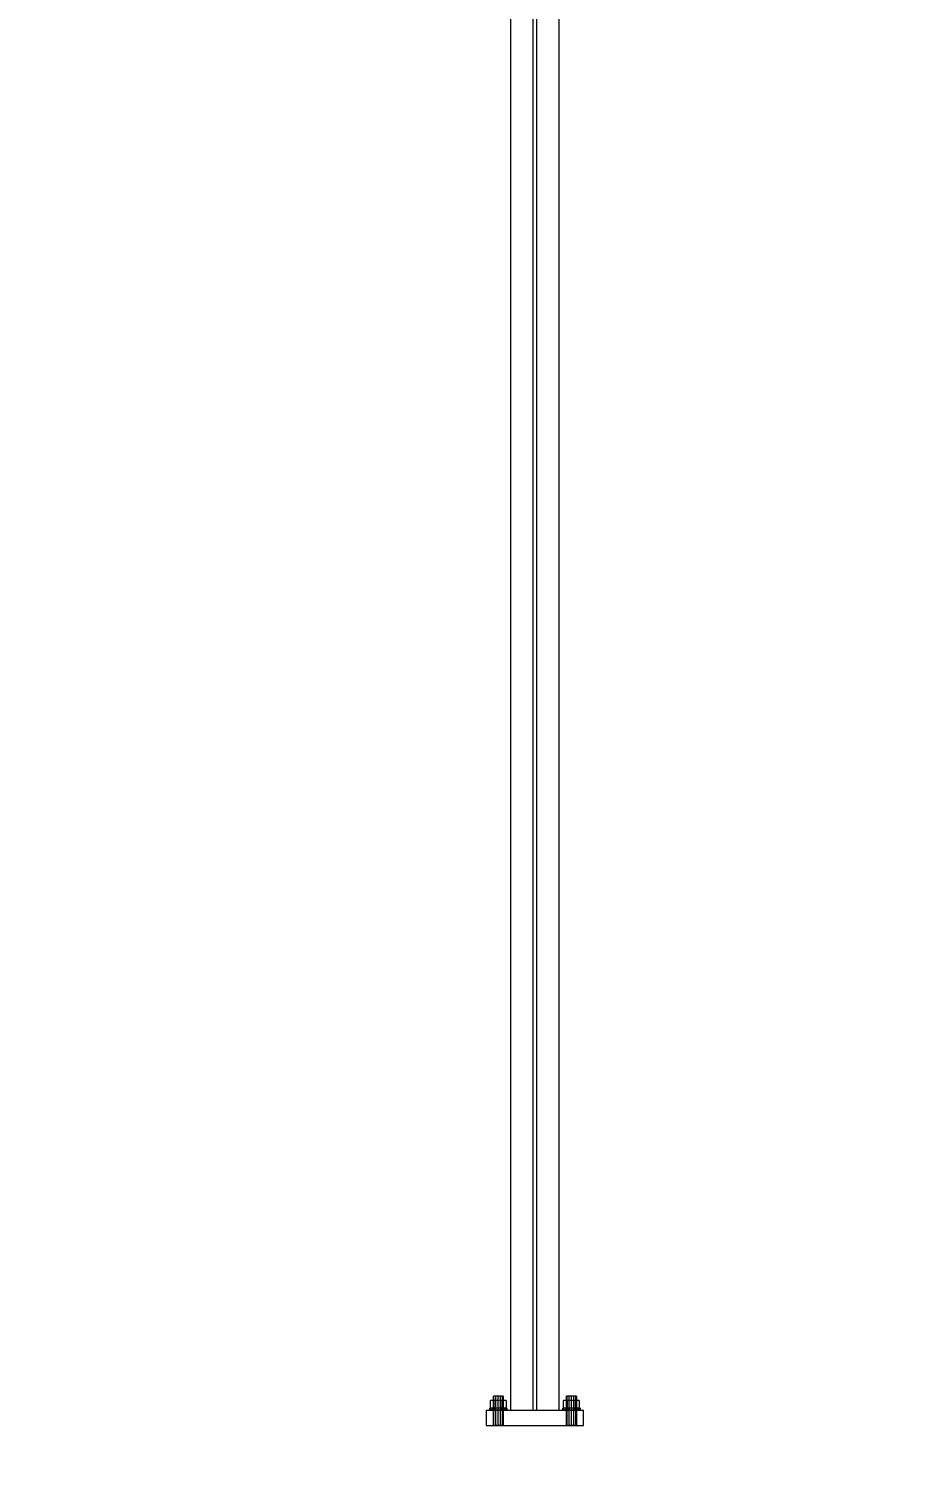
# Model space of a CAD drawing. Header units: millimetres. Extents: x -1970 to 59977, y -65068 to 6837.
# Drawn here: x 36932 to 38363, y -72 to 2288 of the extents above; entities that cross this region are included whole.
import ezdxf

# ---------------------------------------------------------------- set-up
doc = ezdxf.new("R2010")
doc.units = ezdxf.units.MM
doc.layers.add('COTAS_P', color=1, linetype='Continuous', lineweight=0)
doc.layers.add('lateral_C03', color=7, linetype='Continuous', lineweight=0)
doc.dimstyles.new('R19_100', dxfattribs={"dimtxt": 250, "dimasz": 150, "dimexe": 150, "dimexo": 80, "dimgap": 100, "dimtad": 1, "dimtih": 1, "dimtoh": 1, "dimdsep": 46, "dimcen": 0.09, "dimadec": 0, "dimazin": 0, "dimtfac": 1, "dimtdec": 4, "dimtofl": 0, "dimtmove": 0, "dimatfit": 3, "dimfxl": 1, "dimtolj": 1, "dimtzin": 0, "dimarcsym": 0})

# ---------------------------------------------------------------- blocks, each defined once
blk = doc.blocks.new('*D9')
at = {"layer": 'COTAS_P', "color": 0, "lineweight": -2, "transparency": 16777216}
for p, q in [((38921.3, 3578), (38703.4, 4523.2)), ((27384.7, 1760.7), (38591, 4343.3)), ((27422.7, 928), (27204.9, 1873.2))]:
    blk.add_line(p, q, dxfattribs=at)
at = {"layer": 'COTAS_P', "color": 0, "transparency": 16777216}
for points in [[(38585.4, 4367.7), (38596.6, 4319), (38737.1, 4377)], [(27379.1, 1785.1), (27390.3, 1736.3), (27238.5, 1727)]]:
    blk.add_solid(points, dxfattribs=at)
at = {"layer": 'Defpoints', "color": 0, "transparency": 16777216}
for p in [(38737.1, 4377), (38939.3, 3500), (27440.7, 850)]:
    blk.add_point(p, dxfattribs=at)
blk = doc.blocks.new('*D24')
at = {"layer": 'COTAS_P', "color": 0, "lineweight": -2, "transparency": 16777216}
for p, q in [((112.7, -80), (112.7, -2650)), ((59977.3, -80), (59977.3, -2650)), ((262.7, -2500), (59827.3, -2500))]:
    blk.add_line(p, q, dxfattribs=at)
at = {"layer": 'COTAS_P', "color": 0, "transparency": 16777216}
for points in [[(262.7, -2475), (262.7, -2525), (112.7, -2500)], [(59827.3, -2475), (59827.3, -2525), (59977.3, -2500)]]:
    blk.add_solid(points, dxfattribs=at)
at = {"layer": 'Defpoints', "color": 0, "transparency": 16777216}
for p in [(112.7, 0), (59977.3, 0), (59977.3, -2500)]:
    blk.add_point(p, dxfattribs=at)

msp = doc.modelspace()

# ---------------------------------------------------------------- linework, layer by layer
at = {"layer": 'lateral_C03'}
for p, q in [((37720.943, 2733.566), (37720.943, 25)), ((37757.443, 2733.566), (37757.443, 25)), ((37764.443, 25), (37764.443, 2733.566)), ((37800.943, 25), (37800.943, 2733.566)), ((37694.014, 48), (37692.943, 48)), ((37692.943, 0), (37692.943, 48)), ((37696.943, 48), (37694.014, 48)), ((37694.014, 0), (37694.014, 48)), ((37700.943, 48), (37696.943, 48)), ((37696.943, 0), (37696.943, 48)), ((37704.943, 48), (37700.943, 48)), ((37700.943, 0), (37700.943, 48)), ((37707.871, 48), (37704.943, 48)), ((37704.943, 0), (37704.943, 48)), ((37708.943, 48), (37707.871, 48)), ((37707.871, 0), (37707.871, 48)), ((37708.943, 48), (37708.943, 0)), ((37814.014, 48), (37812.943, 48)), ((37812.943, 0), (37812.943, 48)), ((37816.943, 48), (37814.014, 48)), ((37814.014, 0), (37814.014, 48)), ((37820.943, 48), (37816.943, 48)), ((37816.943, 0), (37816.943, 48)), ((37824.943, 48), (37820.943, 48)), ((37820.943, 0), (37820.943, 48)), ((37827.871, 48), (37824.943, 48)), ((37824.943, 0), (37824.943, 48)), ((37828.943, 48), (37827.871, 48)), ((37827.871, 0), (37827.871, 48)), ((37828.943, 48), (37828.943, 0)), ((37680.943, 25), (37840.943, 25)), ((37680.943, 25), (37680.943, 0)), ((37688.008, 28), (37686.943, 28)), ((37686.943, 25), (37686.943, 28)), ((37688.008, 25), (37686.943, 25)), ((37691.043, 28), (37688.008, 28)), ((37688.008, 25), (37688.008, 28)), ((37691.043, 25), (37688.008, 25)), ((37694.543, 40.8), (37688.143, 40.8)), ((37688.143, 28), (37688.143, 40.8)), ((37694.543, 28), (37688.143, 28)), ((37695.585, 28), (37691.043, 28)), ((37691.043, 25), (37691.043, 28)), ((37695.585, 25), (37691.043, 25)), ((37707.343, 40.8), (37694.543, 40.8)), ((37694.543, 28), (37694.543, 40.8)), ((37707.343, 28), (37694.543, 28)), ((37700.943, 28), (37695.585, 28)), ((37695.585, 25), (37695.585, 28)), ((37700.943, 25), (37695.585, 25)), ((37706.3, 28), (37700.943, 28)), ((37700.943, 25), (37700.943, 28)), ((37706.3, 25), (37700.943, 25)), ((37710.842, 28), (37706.3, 28)), ((37706.3, 25), (37706.3, 28)), ((37710.842, 25), (37706.3, 25)), ((37713.743, 40.8), (37707.343, 40.8)), ((37707.343, 28), (37707.343, 40.8)), ((37707.343, 28), (37713.743, 28)), ((37713.877, 28), (37710.842, 28)), ((37710.842, 25), (37710.842, 28)), ((37713.877, 25), (37710.842, 25)), ((37713.743, 40.8), (37713.743, 28)), ((37714.943, 28), (37713.877, 28)), ((37713.877, 25), (37713.877, 28)), ((37713.877, 25), (37714.943, 25)), ((37714.943, 28), (37714.943, 25)), ((37720.943, 25), (37800.943, 25)), ((37757.443, 25), (37764.443, 25)), ((37808.008, 28), (37806.943, 28)), ((37806.943, 25), (37806.943, 28)), ((37808.008, 25), (37806.943, 25)), ((37811.043, 28), (37808.008, 28)), ((37808.008, 25), (37808.008, 28)), ((37811.043, 25), (37808.008, 25)), ((37814.543, 40.8), (37808.143, 40.8)), ((37808.143, 28), (37808.143, 40.8)), ((37814.543, 28), (37808.143, 28)), ((37815.585, 28), (37811.043, 28)), ((37811.043, 25), (37811.043, 28)), ((37815.585, 25), (37811.043, 25)), ((37827.343, 40.8), (37814.543, 40.8)), ((37814.543, 28), (37814.543, 40.8)), ((37827.343, 28), (37814.543, 28)), ((37820.943, 28), (37815.585, 28)), ((37815.585, 25), (37815.585, 28)), ((37820.943, 25), (37815.585, 25)), ((37826.3, 28), (37820.943, 28)), ((37820.943, 25), (37820.943, 28)), ((37826.3, 25), (37820.943, 25)), ((37830.842, 28), (37826.3, 28)), ((37826.3, 25), (37826.3, 28)), ((37830.842, 25), (37826.3, 25)), ((37833.743, 40.8), (37827.343, 40.8)), ((37827.343, 28), (37827.343, 40.8)), ((37827.343, 28), (37833.743, 28)), ((37833.877, 28), (37830.842, 28)), ((37830.842, 25), (37830.842, 28)), ((37833.877, 25), (37830.842, 25)), ((37833.743, 40.8), (37833.743, 28)), ((37834.943, 28), (37833.877, 28)), ((37833.877, 25), (37833.877, 28)), ((37833.877, 25), (37834.943, 25)), ((37834.943, 28), (37834.943, 25)), ((37840.943, 0), (37840.943, 25)), ((37680.943, 0), (37840.943, 0)), ((37694.014, 0), (37692.943, 0)), ((37696.943, 0), (37694.014, 0)), ((37700.943, 0), (37696.943, 0)), ((37704.943, 0), (37700.943, 0)), ((37707.871, 0), (37704.943, 0)), ((37707.871, 0), (37708.943, 0)), ((37814.014, 0), (37812.943, 0)), ((37816.943, 0), (37814.014, 0)), ((37820.943, 0), (37816.943, 0)), ((37824.943, 0), (37820.943, 0)), ((37827.871, 0), (37824.943, 0)), ((37827.871, 0), (37828.943, 0))]:
    msp.add_line(p, q, dxfattribs=at)

# ---------------------------------------------------------------- dimensions: what is measured, and where the dimension line sits
at = {"layer": 'COTAS_P'}
for p1, p2, distance, picture, middle in [((27440.666, 850), (38939.253, 3500), 900, '*D9', (32987.841, 3052.011)), ((112.7, 0), (59977.253, 0), -2500, '*D24', (30044.976, -2500))]:
    dim = msp.add_aligned_dim(p1=p1, p2=p2, distance=distance, text='<> P', dimstyle='R19_100', dxfattribs=at)
    dim.commit()
    dim.dimension.update_dxf_attribs({"geometry": picture, "text_midpoint": middle})

doc.saveas('drawing.dxf')
